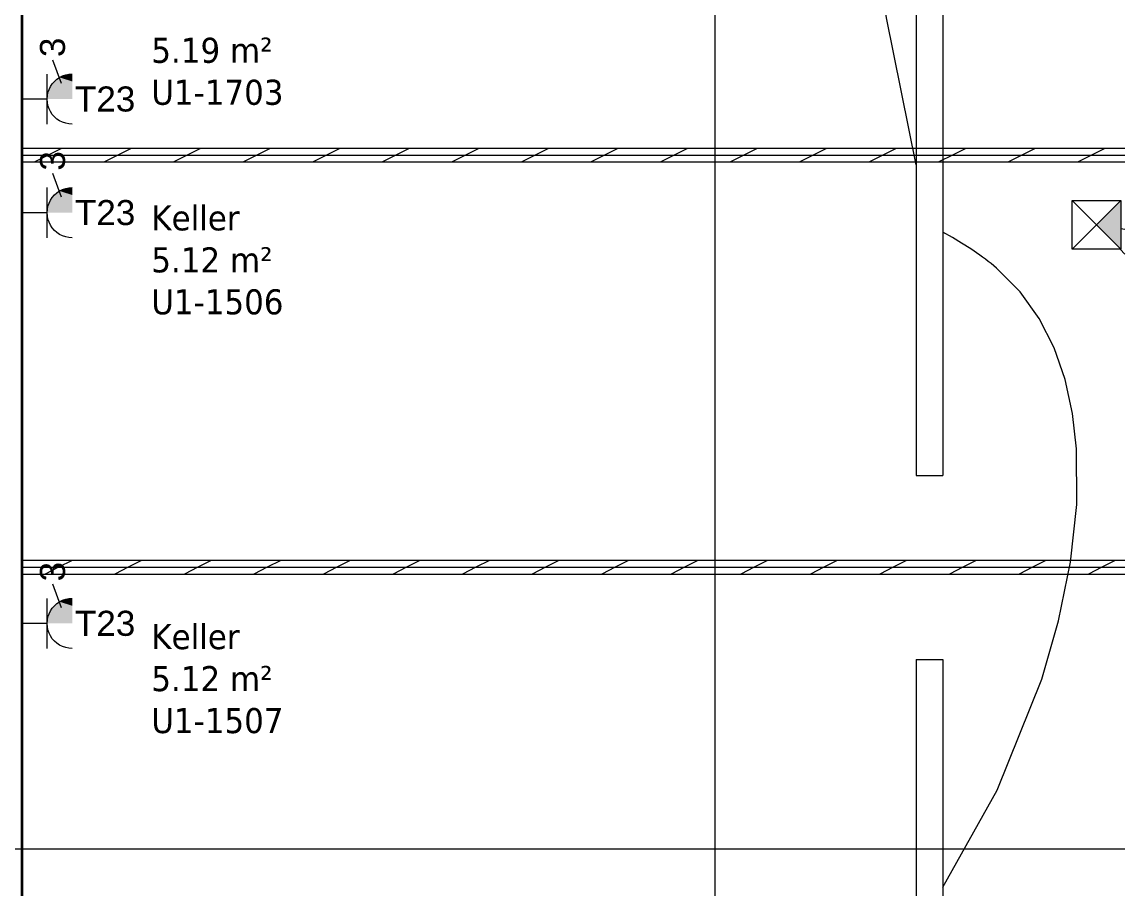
# Model space of a CAD drawing. Extents: x -1067 to 613, y -179 to 712.
# Drawn here: x 132.8 to 198.8, y 243.9 to 295.8 of the extents above; entities that cross this region are included whole.
import ezdxf
from ezdxf.lldxf.tags import DXFTag

# ---------------------------------------------------------------- set-up
doc = ezdxf.new("R2010")
doc.units = 0
doc.layers.get('0').update_dxf_attribs({"lineweight": 13})
for name, color, linetype, lineweight in [('A-AREA-____-IDEN', 7, 'Continuous', 5), ('A-WALL-____-MCUT', 7, 'Continuous', 35), ('A-WALL-____-PATT', 7, 'Continuous', 35), ('A-WALL-FNSH-MCUT', 7, 'Continuous', 35), ('S-GRID-____-OTLN', 7, 'Continuous', 5)]:
    doc.layers.add(name, color=color, linetype=linetype, lineweight=lineweight)
for name, color, linetype, lineweight, true_color in [('EL01_WAN_Kraft', 1, 'Continuous', 13, 0xff0000), ('EL01_WAN_Leitung_Licht', 7, 'Continuous', 13, 0x0080ff), ('EL01_WAN_Leitung_Notbeleuchtung', 7, 'Continuous', 13, 0x009900), ('EL01_WAN_Leuchten', 7, 'Continuous', 13, 0x0080ff), ('EL01_WAN_Notbeleuchtungen', 7, 'Continuous', 13, 0x009900)]:
    doc.layers.add(name, color=color, linetype=linetype, lineweight=lineweight, true_color=true_color)
doc.styles.get("Standard").update_dxf_attribs({"font": 'arial.ttf'})
tags = doc.linetypes.add('_Rasterlinie_', pattern=[0.375, 0.2, -0.05, 0.075, -0.05]).pattern_tags.tags
tags[10:11] = [DXFTag(74, 4), DXFTag(75, 0), DXFTag(340, '0'), DXFTag(46, 1.0), DXFTag(50, 0.0), DXFTag(44, 0.0), DXFTag(45, 0.0)]
tags[8:9] = [DXFTag(74, 4), DXFTag(75, 0), DXFTag(340, '0'), DXFTag(46, 1.0), DXFTag(50, 0.0), DXFTag(44, 0.0), DXFTag(45, 0.0)]
tags[6:7] = [DXFTag(74, 4), DXFTag(75, 0), DXFTag(340, '0'), DXFTag(46, 1.0), DXFTag(50, 0.0), DXFTag(44, 0.0), DXFTag(45, 0.0)]
tags[4:5] = [DXFTag(74, 4), DXFTag(75, 0), DXFTag(340, '0'), DXFTag(46, 1.0), DXFTag(50, 0.0), DXFTag(44, 0.0), DXFTag(45, 0.0)]

# ---------------------------------------------------------------- blocks, each defined once
blk = doc.blocks.new('Referenz-A0UJ3194XE', base_point=(-1062.181, -175.856))
at = {"layer": 'A-WALL-____-MCUT', "color": 0, "linetype": 'Continuous', "ltscale": 0.35}
for p, q in [((132.803, 263.126), (132.803, 312.476)), ((132.803, 213.776), (132.803, 263.126))]:
    blk.add_line(p, q, dxfattribs=at)
at = {"layer": 'A-WALL-____-MCUT', "color": 0, "linetype": 'Continuous', "lineweight": 9, "ltscale": 0.13}
for p, q in [((132.803, 287.801), (198.844, 287.801)), ((132.803, 263.126), (198.844, 263.126))]:
    blk.add_line(p, q, dxfattribs=at)
at = {"layer": 'A-WALL-____-PATT', "color": 0, "linetype": 'Continuous', "lineweight": 9, "ltscale": 0.13}
for p, q in [((135.166, 288.201), (134.366, 287.801)), ((139.33, 288.201), (138.53, 287.801)), ((143.495, 288.201), (142.695, 287.801)), ((147.66, 288.201), (146.86, 287.801)), ((151.825, 288.201), (151.025, 287.801)), ((155.99, 288.201), (155.19, 287.801)), ((160.155, 288.201), (159.355, 287.801)), ((164.32, 288.201), (163.52, 287.801)), ((168.485, 288.201), (167.685, 287.801)), ((172.65, 288.201), (171.85, 287.801)), ((176.815, 288.201), (176.015, 287.801)), ((180.98, 288.201), (180.18, 287.801)), ((185.144, 288.201), (184.344, 287.801)), ((189.309, 288.201), (188.509, 287.801)), ((193.474, 288.201), (192.674, 287.801)), ((197.639, 288.201), (196.839, 287.801)), ((134.366, 287.801), (133.566, 287.401)), ((138.53, 287.801), (137.73, 287.401)), ((142.695, 287.801), (141.895, 287.401)), ((146.86, 287.801), (146.06, 287.401)), ((151.025, 287.801), (150.225, 287.401)), ((155.19, 287.801), (154.39, 287.401)), ((159.355, 287.801), (158.555, 287.401)), ((163.52, 287.801), (162.72, 287.401)), ((167.685, 287.801), (166.885, 287.401)), ((171.85, 287.801), (171.05, 287.401)), ((176.015, 287.801), (175.215, 287.401)), ((180.18, 287.801), (179.38, 287.401)), ((184.344, 287.801), (183.544, 287.401)), ((188.509, 287.801), (187.709, 287.401)), ((192.674, 287.801), (191.874, 287.401)), ((196.839, 287.801), (196.039, 287.401)), ((135.794, 263.526), (134.994, 263.126)), ((139.959, 263.526), (139.159, 263.126)), ((144.124, 263.526), (143.324, 263.126)), ((148.289, 263.526), (147.489, 263.126)), ((152.454, 263.526), (151.654, 263.126)), ((156.619, 263.526), (155.819, 263.126)), ((160.784, 263.526), (159.984, 263.126)), ((164.949, 263.526), (164.149, 263.126)), ((169.114, 263.526), (168.314, 263.126)), ((173.278, 263.526), (172.478, 263.126)), ((177.443, 263.526), (176.643, 263.126)), ((181.608, 263.526), (180.808, 263.126)), ((185.773, 263.526), (184.973, 263.126)), ((189.938, 263.526), (189.138, 263.126)), ((194.103, 263.526), (193.303, 263.126)), ((198.268, 263.526), (197.468, 263.126)), ((134.994, 263.126), (134.194, 262.726)), ((139.159, 263.126), (138.359, 262.726)), ((143.324, 263.126), (142.524, 262.726)), ((147.489, 263.126), (146.689, 262.726)), ((151.654, 263.126), (150.854, 262.726)), ((155.819, 263.126), (155.019, 262.726)), ((159.984, 263.126), (159.184, 262.726)), ((164.149, 263.126), (163.349, 262.726)), ((168.314, 263.126), (167.514, 262.726)), ((172.478, 263.126), (171.678, 262.726)), ((176.643, 263.126), (175.843, 262.726)), ((180.808, 263.126), (180.008, 262.726)), ((184.973, 263.126), (184.173, 262.726)), ((189.138, 263.126), (188.338, 262.726)), ((193.303, 263.126), (192.503, 262.726)), ((197.468, 263.126), (196.668, 262.726))]:
    blk.add_line(p, q, dxfattribs=at)
at = {"layer": 'A-WALL-FNSH-MCUT', "color": 0, "linetype": 'Continuous', "lineweight": 9, "ltscale": 0.13}
for p, q in [((198.844, 288.201), (132.803, 288.201)), ((132.803, 287.401), (198.844, 287.401)), ((198.844, 263.526), (132.803, 263.526)), ((132.803, 262.726), (198.844, 262.726))]:
    blk.add_line(p, q, dxfattribs=at)
at = {"layer": 'S-GRID-____-OTLN', "color": 0, "linetype": '_Rasterlinie_', "ltscale": 0.13}
for p, q in [((174.303, -171.085), (174.303, 546.376)), ((-101.097, 246.276), (198.844, 246.276))]:
    blk.add_line(p, q, dxfattribs=at)
at = {"layer": 'A-AREA-____-IDEN', "color": 0, "linetype": 'Continuous', "ltscale": 0.13, "char_height": 1.5, "attachment_point": 1}
for s, insert in [('{\\W0.9;\\fVerdana;5.19 m²}', (140.543, 294.835)), ('{\\W0.9;\\fVerdana;U1-1703}', (140.543, 292.322)), ('{\\W0.9;\\fVerdana;Keller}', (140.543, 284.802)), ('{\\W0.9;\\fVerdana;5.12 m²}', (140.543, 282.288)), ('{\\W0.9;\\fVerdana;U1-1506}', (140.543, 279.775)), ('{\\W0.9;\\fVerdana;Keller}', (140.543, 259.727)), ('{\\W0.9;\\fVerdana;5.12 m²}', (140.543, 257.213)), ('{\\W0.9;\\fVerdana;U1-1507}', (140.543, 254.7))]:
    blk.add_mtext(s, dxfattribs=dict(at, insert=insert))
blk = doc.blocks.new('Leitung-A0UJ31I2XE', base_point=(198.567, 281.878))
at = {"color": 0, "linetype": 'ByBlock', "lineweight": -2, "ltscale": 0.13}
blk.add_line((198.567, 282.17), (198.844, 281.878), dxfattribs=at)
blk = doc.blocks.new('Leitung-A0UJ31K2XE', base_point=(112.667, 286.982))
at = {"color": 0, "linetype": 'ByBlock', "lineweight": -2, "ltscale": 0.13}
for p, q in [((133.556, 330.458), (130.767, 329.842)), ((136.46, 330.781), (133.556, 330.458)), ((139.42, 330.856), (136.46, 330.781)), ((142.376, 330.728), (139.42, 330.856)), ((145.27, 330.439), (142.376, 330.728)), ((130.767, 329.842), (129.433, 329.411)), ((128.15, 328.89), (126.066, 327.77)), ((129.433, 329.411), (128.15, 328.89)), ((126.066, 327.77), (124.15, 326.389)), ((124.15, 326.389), (122.4, 324.768)), ((122.4, 324.768), (120.809, 322.93)), ((120.809, 322.93), (119.375, 320.898)), ((119.375, 320.898), (118.092, 318.693)), ((118.092, 318.693), (116.956, 316.339)), ((116.956, 316.339), (115.964, 313.857)), ((115.964, 313.857), (115.111, 311.271)), ((115.111, 311.271), (114.392, 308.602)), ((114.392, 308.602), (113.804, 305.873)), ((113.804, 305.873), (113.341, 303.107)), ((113.341, 303.107), (112.875, 298.937)), ((112.875, 298.937), (112.667, 294.809)), ((112.667, 294.809), (112.705, 290.799)), ((112.705, 290.799), (112.973, 286.982))]:
    blk.add_line(p, q, dxfattribs=at)
blk = doc.blocks.new('Steckdose T23_ AP_ 3-fach-A0UJ31T4XE', base_point=(132.805, 289.661))
at = {"color": 0, "lineweight": -2}
for p, q in [((135.159, 292.087), (134.651, 293.503)), ((134.305, 289.661), (134.305, 292.661)), ((135.231, 292.547), (135.417, 292.61)), ((135.417, 292.61), (135.609, 292.648)), ((135.609, 292.648), (135.805, 292.661)), ((134.419, 291.735), (134.506, 291.911)), ((134.506, 291.911), (134.615, 292.074)), ((134.615, 292.074), (134.744, 292.221)), ((134.744, 292.221), (134.892, 292.351)), ((134.892, 292.351), (135.055, 292.46)), ((135.055, 292.46), (135.231, 292.547)), ((134.305, 291.161), (134.318, 291.357)), ((134.318, 291.357), (134.356, 291.549)), ((134.356, 291.549), (134.419, 291.735)), ((134.305, 291.161), (132.805, 291.161)), ((134.318, 290.965), (134.305, 291.161)), ((134.356, 290.773), (134.318, 290.965)), ((134.419, 290.587), (134.356, 290.773)), ((134.506, 290.411), (134.419, 290.587)), ((134.615, 290.248), (134.506, 290.411)), ((134.744, 290.1), (134.615, 290.248)), ((134.892, 289.971), (134.744, 290.1)), ((135.055, 289.862), (134.892, 289.971)), ((135.231, 289.775), (135.055, 289.862)), ((135.417, 289.712), (135.231, 289.775)), ((135.609, 289.674), (135.417, 289.712)), ((135.805, 289.661), (135.609, 289.674))]:
    blk.add_line(p, q, dxfattribs=at)
for points in [[(135.055, 292.46), (135.805, 292.46), (135.417, 292.61)], [(135.417, 292.61), (135.805, 292.61), (135.805, 292.661)], [(135.805, 292.46), (135.417, 292.61), (135.805, 292.61)], [(134.356, 291.549), (135.805, 291.549), (134.506, 291.911)], [(134.506, 291.911), (135.805, 291.911), (134.744, 292.221)], [(135.805, 291.549), (134.506, 291.911), (135.805, 291.911)], [(134.744, 292.221), (135.805, 292.221), (135.055, 292.46)], [(135.805, 291.911), (134.744, 292.221), (135.805, 292.221)], [(135.805, 292.221), (135.055, 292.46), (135.805, 292.46)], [(134.305, 291.161), (135.805, 291.161), (134.356, 291.549)], [(135.805, 291.161), (134.356, 291.549), (135.805, 291.549)]]:
    blk.add_solid(points, dxfattribs=at)
at = {"color": 0, "lineweight": -2, "insert": (133.874, 293.679), "char_height": 1.5, "attachment_point": 1, "rotation": 90}
blk.add_mtext('{\\fArial;3}', dxfattribs=at)
at = {"color": 0, "lineweight": -2, "insert": (135.973, 291.919), "char_height": 1.5, "attachment_point": 1}
blk.add_mtext('{\\fArial;T23}', dxfattribs=at)
blk = doc.blocks.new('Leitung-A0UJ31U2XE', base_point=(198.605, 283.357))
at = {"color": 0, "linetype": 'ByBlock', "lineweight": -2, "ltscale": 0.13}
blk.add_line((198.844, 283.357), (198.605, 283.389), dxfattribs=at)
blk = doc.blocks.new('LED-Langfeldleuchte 37W-A0UJ31XAXE', base_point=(186.347, 227.601))
at = {"color": 0, "lineweight": -2}
for p, q in [((186.347, 257.601), (186.347, 227.601)), ((186.347, 257.601), (187.947, 257.601)), ((187.947, 257.601), (187.947, 227.601)), ((186.347, 227.601), (187.947, 227.601))]:
    blk.add_line(p, q, dxfattribs=at)
blk = doc.blocks.new('Leitung-A0UJ31XUXE', base_point=(182.365, 287.229))
at = {"color": 0, "linetype": 'ByBlock', "lineweight": -2, "ltscale": 0.13}
for p, q in [((185.825, 352.454), (186.347, 354.737)), ((185.334, 350.164), (185.825, 352.454)), ((184.874, 347.867), (185.334, 350.164)), ((184.449, 345.564), (184.874, 347.867)), ((184.06, 343.253), (184.449, 345.564)), ((183.71, 340.934), (184.06, 343.253)), ((182.745, 331.996), (183.71, 340.934)), ((182.365, 322.989), (182.745, 331.996)), ((182.551, 313.96), (182.365, 322.989)), ((183.288, 304.959), (182.551, 313.96)), ((184.559, 296.032), (183.288, 304.959)), ((186.347, 287.229), (184.559, 296.032))]:
    blk.add_line(p, q, dxfattribs=at)
blk = doc.blocks.new('Leitung-A0UJ31ZAXE', base_point=(120.907, 250.576))
at = {"color": 0, "linetype": 'ByBlock', "lineweight": -2, "ltscale": 0.13}
for p, q in [((136.157, 324.218), (137.463, 324.345)), ((137.463, 324.345), (138.808, 324.418)), ((138.808, 324.418), (140.189, 324.439)), ((140.189, 324.439), (142.076, 324.393)), ((142.076, 324.393), (144.008, 324.268)), ((144.008, 324.268), (145.972, 324.069)), ((132.522, 323.485), (133.682, 323.791)), ((133.682, 323.791), (134.895, 324.034)), ((134.895, 324.034), (136.157, 324.218)), ((145.972, 324.069), (148.959, 323.649)), ((148.959, 323.649), (151.96, 323.101)), ((130.379, 322.676), (131.42, 323.114)), ((131.42, 323.114), (132.522, 323.485)), ((151.96, 323.101), (157.865, 321.715)), ((128.416, 321.536), (130.379, 322.676)), ((157.865, 321.715), (163.401, 320.087)), ((126.725, 320.106), (128.416, 321.536)), ((125.289, 318.407), (126.725, 320.106)), ((124.089, 316.456), (125.289, 318.407)), ((122.827, 313.497), (124.089, 316.456)), ((121.914, 310.17), (122.827, 313.497)), ((121.307, 306.52), (121.914, 310.17)), ((120.907, 294.085), (121.307, 306.52)), ((121.764, 280.367), (120.907, 294.085)), ((122.754, 266.582), (121.764, 280.367)), ((122.749, 253.949), (122.754, 266.582)), ((122.704, 253.381), (122.749, 253.949)), ((122.655, 252.817), (122.704, 253.381)), ((122.603, 252.256), (122.655, 252.817)), ((122.498, 251.137), (122.551, 251.696)), ((122.551, 251.696), (122.603, 252.256)), ((122.447, 250.576), (122.498, 251.137))]:
    blk.add_line(p, q, dxfattribs=at)
blk = doc.blocks.new('LED-Langfeldleuchte 37W-A0UJ31ZCXE', base_point=(186.347, 268.631))
at = {"color": 0, "lineweight": -2}
for p, q in [((186.347, 298.631), (186.347, 268.631)), ((186.347, 298.631), (187.947, 298.631)), ((187.947, 298.631), (187.947, 268.631)), ((186.347, 268.631), (187.947, 268.631))]:
    blk.add_line(p, q, dxfattribs=at)
blk = doc.blocks.new('Notleuchte eckig-A0UJ31ZWXE', base_point=(195.686, 282.17))
at = {"color": 0, "lineweight": -2}
for p, q in [((195.686, 285.089), (198.605, 282.17)), ((195.686, 282.17), (198.605, 285.089)), ((195.686, 282.17), (195.686, 285.089)), ((195.686, 285.089), (198.605, 285.089)), ((198.605, 285.089), (198.605, 282.17)), ((198.605, 282.17), (195.686, 282.17))]:
    blk.add_line(p, q, dxfattribs=at)
for points in [[(198.605, 283.629), (197.145, 283.629), (198.605, 285.089)], [(198.605, 282.17), (198.605, 283.629), (197.145, 283.629)]]:
    blk.add_solid(points, dxfattribs=at)
blk = doc.blocks.new('Leitung-A0UJ320CXE', base_point=(187.947, 243.983))
at = {"color": 0, "linetype": 'ByBlock', "lineweight": -2, "ltscale": 0.13}
for p, q in [((188.508, 282.878), (187.947, 283.201)), ((189.064, 282.541), (188.508, 282.878)), ((189.612, 282.191), (189.064, 282.541)), ((190.147, 281.824), (189.612, 282.191)), ((190.321, 281.698), (190.147, 281.824)), ((190.494, 281.571), (190.321, 281.698)), ((190.663, 281.441), (190.494, 281.571)), ((190.831, 281.309), (190.663, 281.441)), ((190.996, 281.175), (190.831, 281.309)), ((191.158, 281.039), (190.996, 281.175)), ((192.564, 279.624), (191.158, 281.039)), ((193.709, 278.028), (192.564, 279.624)), ((194.606, 276.269), (193.709, 278.028)), ((195.269, 274.369), (194.606, 276.269)), ((195.713, 272.346), (195.269, 274.369)), ((195.952, 270.221), (195.713, 272.346)), ((195.956, 266.886), (195.952, 270.221)), ((195.577, 263.432), (195.956, 266.886)), ((194.863, 259.927), (195.577, 263.432)), ((193.863, 256.438), (194.863, 259.927)), ((191.193, 249.776), (193.863, 256.438)), ((187.947, 243.983), (191.193, 249.776))]:
    blk.add_line(p, q, dxfattribs=at)
blk = doc.blocks.new('Steckdose T23_ AP_ 3-fach-A0UJ3254XE', base_point=(132.805, 258.266))
at = {"color": 0, "lineweight": -2}
for p, q in [((135.159, 260.692), (134.651, 262.108)), ((134.305, 258.266), (134.305, 261.266)), ((134.744, 260.826), (134.892, 260.956)), ((134.892, 260.956), (135.055, 261.065)), ((135.055, 261.065), (135.231, 261.152)), ((135.231, 261.152), (135.417, 261.215)), ((135.417, 261.215), (135.609, 261.253)), ((135.609, 261.253), (135.805, 261.266)), ((134.356, 260.154), (134.419, 260.34)), ((134.419, 260.34), (134.506, 260.516)), ((134.506, 260.516), (134.615, 260.679)), ((134.615, 260.679), (134.744, 260.826)), ((134.305, 259.766), (132.805, 259.766)), ((134.305, 259.766), (134.318, 259.962)), ((134.318, 259.57), (134.305, 259.766)), ((134.318, 259.962), (134.356, 260.154)), ((134.356, 259.378), (134.318, 259.57)), ((134.419, 259.192), (134.356, 259.378)), ((134.506, 259.016), (134.419, 259.192)), ((134.615, 258.853), (134.506, 259.016)), ((134.744, 258.705), (134.615, 258.853)), ((134.892, 258.576), (134.744, 258.705)), ((135.055, 258.467), (134.892, 258.576)), ((135.231, 258.38), (135.055, 258.467)), ((135.417, 258.317), (135.231, 258.38)), ((135.609, 258.279), (135.417, 258.317)), ((135.805, 258.266), (135.609, 258.279))]:
    blk.add_line(p, q, dxfattribs=at)
for points in [[(134.744, 260.826), (135.805, 260.826), (135.055, 261.065)], [(135.055, 261.065), (135.805, 261.065), (135.417, 261.215)], [(135.805, 260.826), (135.055, 261.065), (135.805, 261.065)], [(135.417, 261.215), (135.805, 261.215), (135.805, 261.266)], [(135.805, 261.065), (135.417, 261.215), (135.805, 261.215)], [(134.356, 260.154), (135.805, 260.154), (134.506, 260.516)], [(134.506, 260.516), (135.805, 260.516), (134.744, 260.826)], [(135.805, 260.154), (134.506, 260.516), (135.805, 260.516)], [(135.805, 260.516), (134.744, 260.826), (135.805, 260.826)], [(134.305, 259.766), (135.805, 259.766), (134.356, 260.154)], [(135.805, 259.766), (134.356, 260.154), (135.805, 260.154)]]:
    blk.add_solid(points, dxfattribs=at)
at = {"color": 0, "lineweight": -2, "insert": (133.874, 262.284), "char_height": 1.5, "attachment_point": 1, "rotation": 90}
blk.add_mtext('{\\fArial;3}', dxfattribs=at)
at = {"color": 0, "lineweight": -2, "insert": (135.973, 260.524), "char_height": 1.5, "attachment_point": 1}
blk.add_mtext('{\\fArial;T23}', dxfattribs=at)
blk = doc.blocks.new('Steckdose T23_ AP_ 3-fach-A0UJ327KXE', base_point=(132.805, 282.861))
at = {"color": 0, "lineweight": -2}
for p, q in [((135.159, 285.287), (134.651, 286.703)), ((134.305, 282.861), (134.305, 285.861)), ((134.615, 285.274), (134.744, 285.421)), ((134.744, 285.421), (134.892, 285.551)), ((134.892, 285.551), (135.055, 285.66)), ((135.055, 285.66), (135.231, 285.747)), ((135.231, 285.747), (135.417, 285.81)), ((135.417, 285.81), (135.609, 285.848)), ((135.609, 285.848), (135.805, 285.861)), ((134.318, 284.557), (134.356, 284.749)), ((134.356, 284.749), (134.419, 284.935)), ((134.419, 284.935), (134.506, 285.111)), ((134.506, 285.111), (134.615, 285.274)), ((134.305, 284.361), (132.805, 284.361)), ((134.305, 284.361), (134.318, 284.557)), ((134.318, 284.165), (134.305, 284.361)), ((134.356, 283.973), (134.318, 284.165)), ((134.419, 283.787), (134.356, 283.973)), ((134.506, 283.611), (134.419, 283.787)), ((134.615, 283.448), (134.506, 283.611)), ((134.744, 283.3), (134.615, 283.448)), ((134.892, 283.171), (134.744, 283.3)), ((135.055, 283.062), (134.892, 283.171)), ((135.231, 282.975), (135.055, 283.062)), ((135.417, 282.912), (135.231, 282.975)), ((135.609, 282.874), (135.417, 282.912)), ((135.805, 282.861), (135.609, 282.874))]:
    blk.add_line(p, q, dxfattribs=at)
for points in [[(134.506, 285.111), (135.805, 285.111), (134.744, 285.421)], [(134.744, 285.421), (135.805, 285.421), (135.055, 285.66)], [(135.805, 285.111), (134.744, 285.421), (135.805, 285.421)], [(135.055, 285.66), (135.805, 285.66), (135.417, 285.81)], [(135.805, 285.421), (135.055, 285.66), (135.805, 285.66)], [(135.417, 285.81), (135.805, 285.81), (135.805, 285.861)], [(135.805, 285.66), (135.417, 285.81), (135.805, 285.81)], [(134.305, 284.361), (135.805, 284.361), (134.356, 284.749)], [(134.356, 284.749), (135.805, 284.749), (134.506, 285.111)], [(135.805, 284.361), (134.356, 284.749), (135.805, 284.749)], [(135.805, 284.749), (134.506, 285.111), (135.805, 285.111)]]:
    blk.add_solid(points, dxfattribs=at)
at = {"color": 0, "lineweight": -2, "insert": (133.874, 286.879), "char_height": 1.5, "attachment_point": 1, "rotation": 90}
blk.add_mtext('{\\fArial;3}', dxfattribs=at)
at = {"color": 0, "lineweight": -2, "insert": (135.973, 285.119), "char_height": 1.5, "attachment_point": 1}
blk.add_mtext('{\\fArial;T23}', dxfattribs=at)

msp = doc.modelspace()

# ---------------------------------------------------------------- block references
at = {"color": 9, "lineweight": 25, "ltscale": 0.25, "true_color": 0xc0c0c0}
msp.add_blockref('Referenz-A0UJ3194XE', (-1062.181, -175.856), dxfattribs=at)
at = {"layer": 'EL01_WAN_Kraft', "color": 1, "linetype": 'Continuous', "ltscale": 0.13, "true_color": 0xff0000}
for name, p in [('Steckdose T23_ AP_ 3-fach-A0UJ31T4XE', (132.805, 289.661)), ('Steckdose T23_ AP_ 3-fach-A0UJ327KXE', (132.805, 282.861)), ('Steckdose T23_ AP_ 3-fach-A0UJ3254XE', (132.805, 258.266))]:
    msp.add_blockref(name, p, dxfattribs=at)
at = {"layer": 'EL01_WAN_Leitung_Licht', "ltscale": 0.13}
for name, p in [('Leitung-A0UJ31XUXE', (182.365, 287.229)), ('Leitung-A0UJ31K2XE', (112.667, 286.982)), ('Leitung-A0UJ31ZAXE', (120.907, 250.576)), ('Leitung-A0UJ320CXE', (187.947, 243.983))]:
    msp.add_blockref(name, p, dxfattribs=at)
at = {"layer": 'EL01_WAN_Leitung_Notbeleuchtung', "ltscale": 0.13}
for name, p in [('Leitung-A0UJ31U2XE', (198.605, 283.357)), ('Leitung-A0UJ31I2XE', (198.567, 281.878))]:
    msp.add_blockref(name, p, dxfattribs=at)
at = {"layer": 'EL01_WAN_Leuchten', "ltscale": 0.13}
for name, p in [('LED-Langfeldleuchte 37W-A0UJ31ZCXE', (186.347, 268.631)), ('LED-Langfeldleuchte 37W-A0UJ31XAXE', (186.347, 227.601))]:
    msp.add_blockref(name, p, dxfattribs=at)
at = {"layer": 'EL01_WAN_Notbeleuchtungen', "linetype": 'Continuous', "ltscale": 0.13}
msp.add_blockref('Notleuchte eckig-A0UJ31ZWXE', (195.686, 282.17), dxfattribs=at)

doc.saveas('drawing.dxf')
